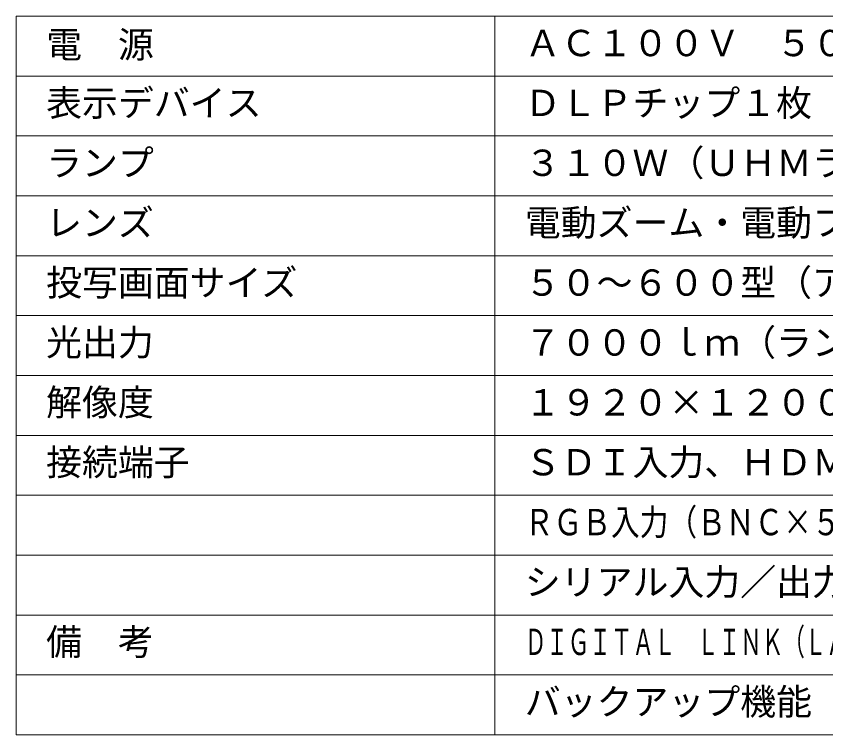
# Model space of a CAD drawing. Units: millimetres, scale not verified. Extents: x -63 to 62, y -56 to 57.
# Drawn here: x -62.8 to 4.9, y -56.5 to 3.5 of the extents above; entities that cross this region are included whole.
import ezdxf
from ezdxf.enums import TextEntityAlignment as Align

# ---------------------------------------------------------------- set-up
doc = ezdxf.new("R2010")
doc.units = ezdxf.units.MM
doc.header["$LTSCALE"] = 0.125
doc.layers.add('0-1_MOJI1', color=7, linetype='Continuous')
doc.layers.add('0-2_WAKU', color=1, linetype='Continuous', lineweight=18)
doc.styles.add('ＭＳ ゴシック', font='')
doc.styles.get('ＭＳ ゴシック').set_extended_font_data('MS Gothic')

msp = doc.modelspace()

# ---------------------------------------------------------------- linework, layer by layer
at = {"layer": '0-2_WAKU', "color": 4}
for p, q in [((-62.7951, 3.5033), (-62.7951, -56.4967)), ((62.2049, 3.5033), (-62.7951, 3.5033)), ((-22.7951, -56.4967), (-22.7951, 3.5033)), ((-62.7951, -56.4967), (62.2049, -56.4967))]:
    msp.add_line(p, q, dxfattribs=at)
at = {"layer": '0-2_WAKU'}
for p, q in [((-62.7951, -1.4967), (62.2049, -1.4967)), ((-62.7951, -6.4967), (62.2049, -6.4967)), ((-62.7951, -11.4967), (62.2049, -11.4967)), ((-62.7951, -16.4967), (62.2049, -16.4967)), ((-62.7951, -21.4967), (62.2049, -21.4967)), ((-62.7951, -26.4967), (62.2049, -26.4967)), ((-62.7951, -31.4967), (62.2049, -31.4967)), ((-62.7951, -36.4967), (62.2049, -36.4967)), ((-62.7951, -41.4967), (62.2049, -41.4967)), ((-62.7951, -46.4967), (62.2049, -46.4967)), ((-62.7951, -51.4967), (62.2049, -51.4967))]:
    msp.add_line(p, q, dxfattribs=at)

# ---------------------------------------------------------------- texts
at = {"layer": '0-1_MOJI1', "style": 'ＭＳ ゴシック'}
for s, p in [('電\u3000源', (-60.2951, -0.6286)), ('ＡＣ１００Ｖ\u3000５０Ｈｚ／６０Ｈｚ', (-20.2951, -0.4967)), ('表示デバイス', (-60.2951, -5.4967)), ('ＤＬＰチップ１枚\u3000ＤＬＰ方式', (-20.2951, -5.4967)), ('ランプ', (-60.2951, -10.4967)), ('３１０Ｗ（ＵＨＭランプ\u3000２灯式）', (-20.2951, -10.4967)), ('レンズ', (-60.2951, -15.4967)), ('電動ズーム・電動フォーカスレンズ', (-20.2951, -15.4967)), ('投写画面サイズ', (-60.2951, -20.4967)), ('５０～６００型（アスペクト比\u3000１６：１０時）', (-20.2951, -20.4967)), ('光出力', (-60.2951, -25.4967)), ('７０００ｌｍ（ランプ２灯、ノーマルモード時）', (-20.2951, -25.4967)), ('解像度', (-60.2951, -30.4967)), ('１９２０×１２００ドット', (-20.2951, -30.4967)), ('接続端子', (-60.2951, -35.4967)), ('ＳＤＩ入力、ＨＤＭＩ入力、ＤＶＩ－Ｄ入力、', (-20.2951, -35.4967)), ('シリアル入力／出力、リモート入力／出力、ＬＡＮ', (-20.2951, -45.4967)), ('備\u3000考\u3000', (-60.2951, -50.4967)), ('バックアップ機能', (-20.2951, -55.4967))]:
    msp.add_text(s, height=2.199, dxfattribs=at).set_placement(p, align=Align.BOTTOM_LEFT)
for s, width, p in [('ＲＧＢ入力（ＢＮＣ×５／高密度Ｄ－Ｓｕｂ１５Ｐ・メス）、', 0.8, (-20.2951, -40.4967)), ('ＤＩＧＩＴＡＬ\u3000ＬＩＮＫ（ＬＡＮと共用）、騒音値：３０ｄＢ（ノーマルモード時）、', 0.6, (-20.2951, -50.4967))]:
    msp.add_text(s, height=2.199, dxfattribs=dict(at, width=width)).set_placement(p, align=Align.BOTTOM_LEFT)

doc.saveas('drawing.dxf')
